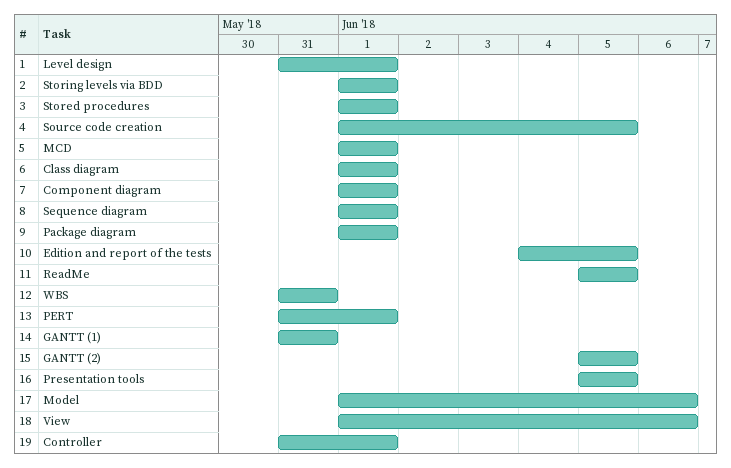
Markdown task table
| ID | Task | Start | Finish |
|---|---|---|---|
| 1 | Level design | 2018-05-31 | 2018-06-01 |
| 2 | Storing levels via BDD | 2018-06-01 | 2018-06-01 |
| 3 | Stored procedures | 2018-06-01 | 2018-06-01 |
| 4 | Source code creation | 2018-06-01 | 2018-06-05 |
| 5 | MCD | 2018-06-01 | 2018-06-01 |
| 6 | Class diagram | 2018-06-01 | 2018-06-01 |
| 7 | Component diagram | 2018-06-01 | 2018-06-01 |
| 8 | Sequence diagram | 2018-06-01 | 2018-06-01 |
| 9 | Package diagram | 2018-06-01 | 2018-06-01 |
| 10 | Edition and report of the tests | 2018-06-04 | 2018-06-05 |
| 11 | ReadMe | 2018-06-05 | 2018-06-05 |
| 12 | WBS | 2018-05-31 | 2018-05-31 |
| 13 | PERT | 2018-05-31 | 2018-06-01 |
| 14 | GANTT (1) | 2018-05-31 | 2018-05-31 |
| 15 | GANTT (2) | 2018-06-05 | 2018-06-05 |
| 16 | Presentation tools | 2018-06-05 | 2018-06-05 |
| 17 | Model | 2018-06-01 | 2018-06-06 |
| 18 | View | 2018-06-01 | 2018-06-06 |
| 19 | Controller | 2018-05-31 | 2018-06-01 |
